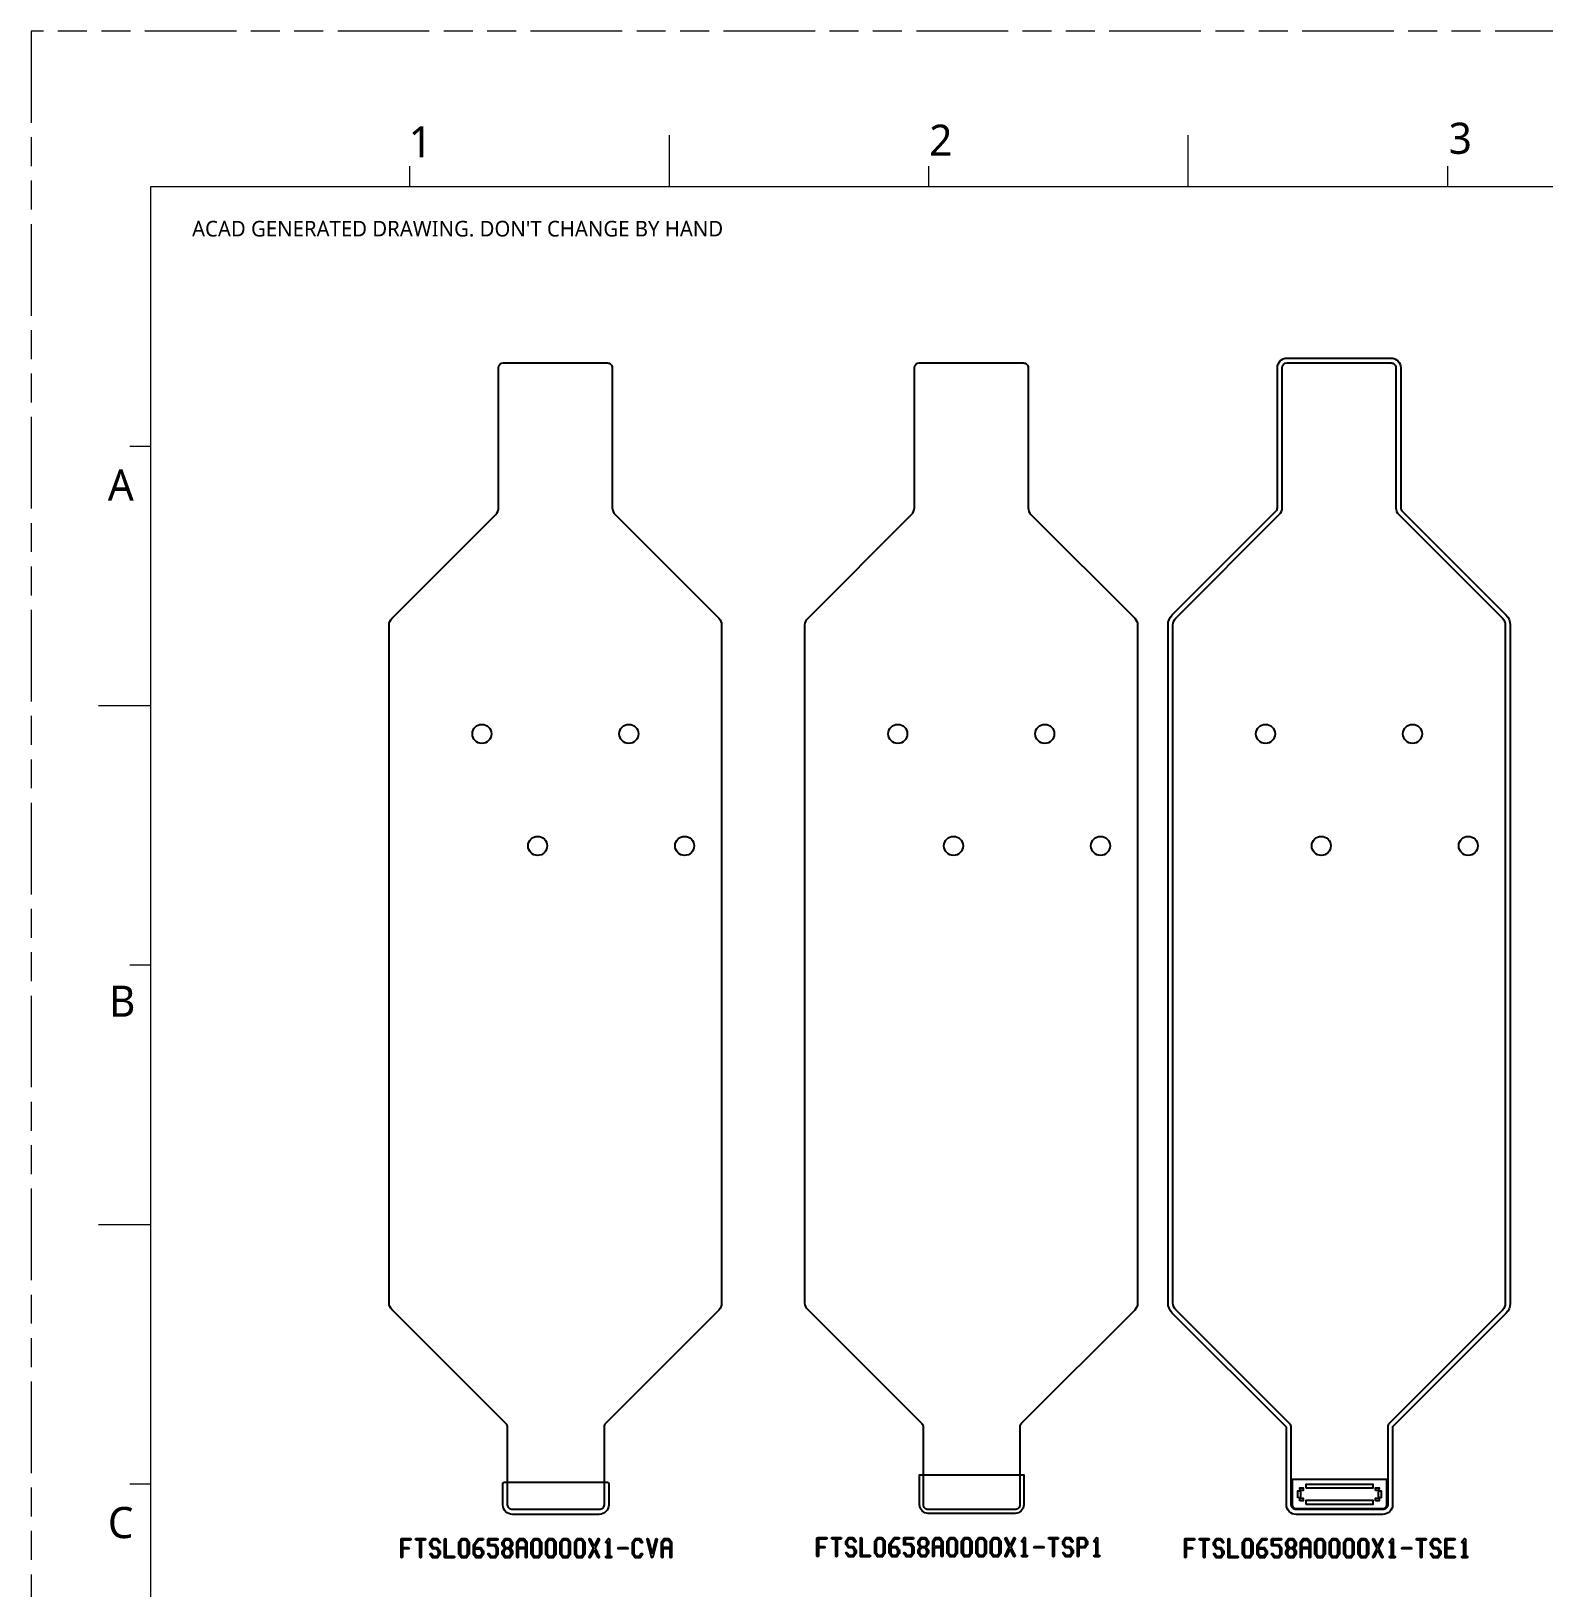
# Model space of a CAD drawing. Extents: x 4328 to 4769, y 264 to 576.
# Drawn here: x 4328.2 to 4485.1, y 414.8 to 576.2 of the extents above; entities that cross this region are included whole.
import ezdxf

# ---------------------------------------------------------------- set-up
doc = ezdxf.new("R2010")
doc.units = 0
doc.linetypes.add('PHANTOM', pattern=[29.5, 9.5, -1.5, 3, -1.5, 3, -1.5, 9.5])
doc.layers.get('0').update_dxf_attribs({"lineweight": 5})
doc.layers.add('0PAPERF', color=2, linetype='PHANTOM', lineweight=5, plot=False)
doc.layers.add('DIM', color=3, linetype='Continuous', lineweight=5)
doc.layers.add('尺寸線', color=3, linetype='Continuous', lineweight=5)
for name, color, linetype in [('gbr-dxf_layer0', 7, 'Continuous'), ('gbr-outline-dxf_layer1', 2, 'Continuous'), ('鵬鼎', 5, 'Continuous')]:
    doc.layers.add(name, color=color, linetype=linetype)
doc.styles.get("Standard").update_dxf_attribs({"font": 'txt.shx'})

msp = doc.modelspace()

# ---------------------------------------------------------------- linework, layer by layer
for p, q in [((4394.39, 560.01), (4394.39, 565.39)), ((4448.19, 560.01), (4448.19, 565.39)), ((4367.49, 560.01), (4367.49, 562.17)), ((4421.29, 560.01), (4421.29, 562.17)), ((4475.09, 560.01), (4475.09, 562.17)), ((4340.59, 560.01), (4340.59, 272.71)), ((4755.94, 560.01), (4340.59, 560.01)), ((4340.59, 533.11), (4338.44, 533.11)), ((4340.59, 506.21), (4335.21, 506.21)), ((4340.59, 479.31), (4338.44, 479.31)), ((4340.59, 452.41), (4335.21, 452.41)), ((4340.59, 425.51), (4338.44, 425.51))]:
    msp.add_line(p, q)
at = {"layer": '0PAPERF'}
for p, q in [((4769.5, 576.16), (4328.21, 576.16)), ((4328.21, 576.16), (4328.21, 264.11))]:
    msp.add_line(p, q, dxfattribs=at)
at = {"layer": 'gbr-dxf_layer0'}
for p, q in [((4374.07, 418.27), (4374.07, 418.88)), ((4409.69, 418.06), (4409.69, 418.98)), ((4455.32, 418.27), (4455.32, 418.88))]:
    msp.add_line(p, q, dxfattribs=at)
at = {"layer": 'gbr-dxf_layer0', "linetype": 'Continuous'}
for points in [[(4446.09, 444.32), (4446.09, 514.58, -0.198848), (4446.52, 515.64), (4457.28, 526.39, 0.198921), (4457.43, 526.75), (4457.43, 541.26, -0.414066), (4458.43, 542.26), (4469.22, 542.26, -0.414217), (4470.22, 541.26), (4470.22, 526.75, 0.198919), (4470.37, 526.39), (4481.12, 515.64, -0.198915), (4481.56, 514.58), (4481.56, 444.28, -0.198915), (4481.12, 443.22), (4469.37, 431.47), (4469.37, 423.38, -0.413714), (4468.37, 422.38), (4459.37, 422.38, -0.414216), (4458.37, 423.38), (4458.37, 431.42), (4446.52, 443.26, -0.198916)], [(4420.33, 423.38), (4420.33, 426.49), (4431.14, 426.49), (4431.14, 423.38, -0.413595), (4430.23, 422.48), (4421.23, 422.48, -0.414214)], [(4377.12, 423.36), (4377.12, 425.53, -0.414223), (4377.32, 425.73), (4387.91, 425.73, -0.414227), (4388.11, 425.53), (4388.11, 423.35, -0.404844), (4387.12, 422.38), (4378.11, 422.38, -0.407541)], [(4458.97, 423.38, 0.414217), (4459.37, 422.98), (4468.37, 422.98, 0.414364), (4468.77, 423.38), (4468.77, 425.99), (4458.97, 425.99)], [(4366.57, 417.96), (4366.57, 419.8, -0.414443), (4366.65, 419.87), (4367.54, 419.87, -1), (4367.54, 419.72), (4366.72, 419.72), (4366.72, 418.95), (4367.32, 418.95, -1), (4367.32, 418.8), (4366.72, 418.8), (4366.72, 417.96, -1)], [(4369.57, 419.19), (4369.57, 419.49, -0.161897), (4369.59, 419.54), (4369.81, 419.84, -0.257177), (4369.87, 419.87), (4370.31, 419.87, -0.246448), (4370.38, 419.84), (4370.6, 419.54, -1), (4370.48, 419.45), (4370.28, 419.72), (4369.91, 419.72), (4369.72, 419.47), (4369.72, 419.21), (4369.91, 418.95), (4370.31, 418.95, -0.251415), (4370.38, 418.92), (4370.6, 418.62, -0.165513), (4370.62, 418.57), (4370.62, 418.27, -0.161897), (4370.6, 418.22), (4370.38, 417.92, -0.239742), (4370.32, 417.88), (4369.87, 417.88, -0.253505), (4369.81, 417.92), (4369.59, 418.22, -1), (4369.71, 418.31), (4369.91, 418.04), (4370.28, 418.04), (4370.46, 418.29), (4370.46, 418.55), (4370.28, 418.8), (4369.87, 418.8, -0.247601), (4369.81, 418.84), (4369.59, 419.14, -0.165513)], [(4371.07, 417.96), (4371.07, 419.8, -1), (4371.22, 419.8), (4371.22, 418.04), (4372.04, 418.04, -1), (4372.04, 417.88), (4371.15, 417.88, -0.421762)], [(4372.57, 418.27), (4372.57, 419.49, -0.161897), (4372.59, 419.54), (4372.81, 419.84, -0.239742), (4372.87, 419.87), (4373.31, 419.87, -0.246448), (4373.38, 419.84), (4373.6, 419.54, -0.170321), (4373.62, 419.49), (4373.62, 418.27, -0.165513), (4373.6, 418.22), (4373.38, 417.92, -0.249655), (4373.31, 417.88), (4372.87, 417.88, -0.247601), (4372.81, 417.92), (4372.59, 418.22, -0.172378)], [(4375.57, 419.18), (4375.57, 419.79, -0.42944), (4375.65, 419.87), (4376.54, 419.87, -1), (4376.54, 419.72), (4375.72, 419.72), (4375.72, 419.26), (4376.32, 419.26, -0.253505), (4376.38, 419.23), (4376.6, 418.93, -0.166637), (4376.62, 418.88), (4376.62, 418.27, -0.165513), (4376.6, 418.22), (4376.38, 417.92, -0.249655), (4376.31, 417.88), (4375.87, 417.88, -0.251415), (4375.81, 417.92), (4375.59, 418.22, -1), (4375.71, 418.31), (4375.91, 418.04), (4376.28, 418.04), (4376.46, 418.29), (4376.46, 418.85), (4376.28, 419.11), (4375.65, 419.11, -0.421762)], [(4377.07, 419.18), (4377.07, 419.49, -0.161897), (4377.09, 419.54), (4377.31, 419.84, -0.240361), (4377.37, 419.87), (4377.82, 419.87, -0.247601), (4377.88, 419.84), (4378.1, 419.54, -0.166637), (4378.12, 419.49), (4378.12, 419.19, -0.165513), (4378.1, 419.14), (4377.91, 418.88), (4378.1, 418.62, -0.172346), (4378.12, 418.57), (4378.12, 418.27, -0.161897), (4378.1, 418.22), (4377.88, 417.92, -0.249655), (4377.81, 417.88), (4377.37, 417.88, -0.240361), (4377.31, 417.92), (4377.09, 418.22, -0.166669), (4377.07, 418.27), (4377.07, 418.57, -0.165513), (4377.09, 418.62), (4377.28, 418.88), (4377.09, 419.14, -0.172378)], [(4380.07, 418.27), (4380.07, 419.49, -0.161897), (4380.09, 419.54), (4380.31, 419.84, -0.257177), (4380.37, 419.87), (4380.81, 419.87, -0.246448), (4380.88, 419.84), (4381.1, 419.54, -0.166637), (4381.12, 419.49), (4381.12, 418.27, -0.165513), (4381.1, 418.22), (4380.88, 417.92, -0.239934), (4380.82, 417.88), (4380.37, 417.88, -0.247601), (4380.31, 417.92), (4380.09, 418.22, -0.165513)], [(4381.57, 418.27), (4381.57, 419.49, -0.161897), (4381.59, 419.54), (4381.81, 419.84, -0.257177), (4381.87, 419.87), (4382.31, 419.87, -0.246448), (4382.38, 419.84), (4382.6, 419.54, -0.166637), (4382.62, 419.49), (4382.62, 418.27, -0.165513), (4382.6, 418.22), (4382.38, 417.92, -0.239934), (4382.32, 417.88), (4381.87, 417.88, -0.247601), (4381.81, 417.92), (4381.59, 418.22, -0.165513)], [(4383.07, 418.27), (4383.07, 419.49, -0.161897), (4383.09, 419.54), (4383.31, 419.84, -0.257177), (4383.37, 419.87), (4383.81, 419.87, -0.246448), (4383.88, 419.84), (4384.1, 419.54, -0.166637), (4384.12, 419.49), (4384.12, 418.27, -0.165513), (4384.1, 418.22), (4383.88, 417.92, -0.239934), (4383.82, 417.88), (4383.37, 417.88, -0.247601), (4383.31, 417.92), (4383.09, 418.22, -0.165513)], [(4384.57, 418.27), (4384.57, 419.49, -0.161897), (4384.59, 419.54), (4384.81, 419.84, -0.257177), (4384.87, 419.87), (4385.31, 419.87, -0.246448), (4385.38, 419.84), (4385.6, 419.54, -0.166637), (4385.62, 419.49), (4385.62, 418.27, -0.165513), (4385.6, 418.22), (4385.38, 417.92, -0.239934), (4385.32, 417.88), (4384.87, 417.88, -0.247601), (4384.81, 417.92), (4384.59, 418.22, -0.165513)], [(4390.57, 418.27), (4390.57, 419.49, -0.170323), (4390.59, 419.54), (4390.81, 419.84, -0.239742), (4390.87, 419.87), (4391.31, 419.87, -0.246448), (4391.38, 419.84), (4391.6, 419.54, -1), (4391.48, 419.45), (4391.28, 419.72), (4390.91, 419.72), (4390.72, 419.47), (4390.72, 418.29), (4390.91, 418.04), (4391.28, 418.04), (4391.48, 418.31, -1), (4391.6, 418.22), (4391.38, 417.92, -0.249655), (4391.31, 417.88), (4390.87, 417.88, -0.247601), (4390.81, 417.92), (4390.59, 418.22, -0.165513)], [(4411.27, 419.82, -1), (4411.27, 419.97), (4412.16, 419.97, -1), (4412.16, 419.82), (4411.79, 419.82), (4411.79, 418.06, -1), (4411.64, 418.06), (4411.64, 419.82)], [(4412.69, 419.28), (4412.69, 419.59, -0.161897), (4412.71, 419.64), (4412.93, 419.94, -0.239742), (4412.99, 419.97), (4413.43, 419.97, -0.246448), (4413.5, 419.94), (4413.72, 419.63, -1), (4413.6, 419.54), (4413.4, 419.82), (4413.03, 419.82), (4412.84, 419.56), (4412.84, 419.31), (4413.03, 419.05), (4413.44, 419.05, -0.247601), (4413.5, 419.02), (4413.72, 418.72, -0.165513), (4413.74, 418.67), (4413.74, 418.37, -0.170323), (4413.72, 418.32), (4413.5, 418.02, -0.239742), (4413.44, 417.98), (4412.99, 417.98, -0.246448), (4412.93, 418.02), (4412.71, 418.32, -1), (4412.83, 418.41), (4413.03, 418.14), (4413.4, 418.14), (4413.58, 418.39), (4413.58, 418.65), (4413.4, 418.9), (4412.99, 418.9, -0.247601), (4412.93, 418.93), (4412.71, 419.24, -0.172378)], [(4414.19, 418.06), (4414.19, 419.9, -1), (4414.34, 419.9), (4414.34, 418.14), (4415.16, 418.14, -1), (4415.16, 417.98), (4414.27, 417.98, -0.421762)], [(4415.69, 418.37), (4415.69, 419.59, -0.161897), (4415.71, 419.64), (4415.93, 419.94, -0.257177), (4415.99, 419.97), (4416.43, 419.97, -0.246448), (4416.5, 419.94), (4416.72, 419.64, -0.166637), (4416.74, 419.59), (4416.74, 418.37, -0.165513), (4416.72, 418.32), (4416.5, 418.02, -0.239934), (4416.44, 417.98), (4415.99, 417.98, -0.247601), (4415.93, 418.02), (4415.71, 418.32, -0.165513)], [(4417.19, 418.37), (4417.19, 419.28, -0.16419), (4417.21, 419.33), (4417.65, 419.94, -0.249655), (4417.72, 419.97), (4418.16, 419.97, -1), (4418.16, 419.82), (4417.75, 419.82), (4417.34, 419.26), (4417.34, 419.05), (4417.94, 419.05, -0.247601), (4418, 419.02), (4418.22, 418.72, -0.165513), (4418.24, 418.67), (4418.24, 418.37, -0.170323), (4418.22, 418.32), (4418, 418.02, -0.239742), (4417.94, 417.98), (4417.49, 417.98, -0.246448), (4417.43, 418.02), (4417.21, 418.32, -0.166669)], [(4418.69, 419.28), (4418.69, 419.9, -0.414541), (4418.77, 419.97), (4419.66, 419.97, -1), (4419.66, 419.82), (4418.84, 419.82), (4418.84, 419.36), (4419.43, 419.36, -0.246448), (4419.5, 419.33), (4419.72, 419.02, -0.166637), (4419.74, 418.98), (4419.74, 418.37, -0.16419), (4419.72, 418.32), (4419.5, 418.02, -0.249655), (4419.43, 417.98), (4418.99, 417.98, -0.247601), (4418.93, 418.02), (4418.71, 418.32, -1), (4418.83, 418.41), (4419.03, 418.14), (4419.4, 418.14), (4419.58, 418.39), (4419.58, 418.95), (4419.4, 419.21), (4418.77, 419.21, -0.421762)], [(4420.19, 418.37), (4420.19, 418.67, -0.16419), (4420.21, 418.72), (4420.4, 418.98), (4420.21, 419.24, -0.165513), (4420.19, 419.29), (4420.19, 419.59, -0.161897), (4420.21, 419.64), (4420.43, 419.94, -0.240361), (4420.49, 419.97), (4420.94, 419.97, -0.247601), (4421, 419.94), (4421.22, 419.64, -0.166637), (4421.24, 419.59), (4421.24, 419.28, -0.16419), (4421.22, 419.24), (4421.03, 418.98), (4421.22, 418.72, -0.165513), (4421.24, 418.67), (4421.24, 418.37, -0.161897), (4421.22, 418.32), (4421, 418.02, -0.249655), (4420.93, 417.98), (4420.49, 417.98, -0.240361), (4420.43, 418.02), (4420.21, 418.32, -0.166669)], [(4423.19, 418.37), (4423.19, 419.59, -0.161897), (4423.21, 419.64), (4423.43, 419.94, -0.239742), (4423.49, 419.97), (4423.93, 419.97, -0.246448), (4424, 419.94), (4424.22, 419.63, -0.170321), (4424.24, 419.59), (4424.24, 418.37, -0.165513), (4424.22, 418.32), (4424, 418.02, -0.249655), (4423.93, 417.98), (4423.49, 417.98, -0.247601), (4423.43, 418.02), (4423.21, 418.32, -0.172378)], [(4424.69, 418.37), (4424.69, 419.59, -0.161897), (4424.71, 419.64), (4424.93, 419.94, -0.239742), (4424.99, 419.97), (4425.43, 419.97, -0.246448), (4425.5, 419.94), (4425.72, 419.63, -0.170321), (4425.74, 419.59), (4425.74, 418.37, -0.165513), (4425.72, 418.32), (4425.5, 418.02, -0.249655), (4425.43, 417.98), (4424.99, 417.98, -0.247601), (4424.93, 418.02), (4424.71, 418.32, -0.172378)], [(4426.19, 418.37), (4426.19, 419.59, -0.161897), (4426.21, 419.64), (4426.43, 419.94, -0.239742), (4426.49, 419.97), (4426.93, 419.97, -0.246448), (4427, 419.94), (4427.22, 419.63, -0.170321), (4427.24, 419.59), (4427.24, 418.37, -0.165513), (4427.22, 418.32), (4427, 418.02, -0.249655), (4426.93, 417.98), (4426.49, 417.98, -0.247601), (4426.43, 418.02), (4426.21, 418.32, -0.172378)], [(4427.69, 418.37), (4427.69, 419.59, -0.161897), (4427.71, 419.64), (4427.93, 419.94, -0.239742), (4427.99, 419.97), (4428.43, 419.97, -0.246448), (4428.5, 419.94), (4428.72, 419.63, -0.170321), (4428.74, 419.59), (4428.74, 418.37, -0.165513), (4428.72, 418.32), (4428.5, 418.02, -0.249655), (4428.43, 417.98), (4427.99, 417.98, -0.247601), (4427.93, 418.02), (4427.71, 418.32, -0.172378)], [(4435.19, 419.29), (4435.19, 419.59, -0.170323), (4435.21, 419.63), (4435.43, 419.94, -0.239742), (4435.49, 419.97), (4435.93, 419.97, -0.246448), (4436, 419.94), (4436.22, 419.63, -1), (4436.1, 419.54), (4435.9, 419.82), (4435.53, 419.82), (4435.34, 419.56), (4435.34, 419.31), (4435.53, 419.05), (4435.94, 419.05, -0.247601), (4436, 419.02), (4436.22, 418.72, -0.172346), (4436.24, 418.67), (4436.24, 418.37, -0.161897), (4436.22, 418.32), (4436, 418.02, -0.239742), (4435.94, 417.98), (4435.49, 417.98, -0.246448), (4435.43, 418.02), (4435.21, 418.32, -1), (4435.33, 418.41), (4435.53, 418.14), (4435.9, 418.14), (4436.08, 418.39), (4436.08, 418.65), (4435.9, 418.9), (4435.49, 418.9, -0.247601), (4435.43, 418.93), (4435.21, 419.24, -0.165513)], [(4436.69, 418.06), (4436.69, 419.89, -0.440777), (4436.77, 419.97), (4437.43, 419.97, -0.246448), (4437.5, 419.94), (4437.72, 419.64, -0.166637), (4437.74, 419.59), (4437.74, 419.29, -0.165513), (4437.72, 419.24), (4437.5, 418.93, -0.239934), (4437.44, 418.9), (4436.84, 418.9), (4436.84, 418.06, -1)], [(4447.82, 417.96), (4447.82, 419.8, -0.414443), (4447.9, 419.87), (4448.79, 419.87, -1), (4448.79, 419.72), (4447.97, 419.72), (4447.97, 418.95), (4448.57, 418.95, -1), (4448.57, 418.8), (4447.97, 418.8), (4447.97, 417.96, -1)], [(4450.82, 419.19), (4450.82, 419.49, -0.161897), (4450.84, 419.54), (4451.06, 419.84, -0.257177), (4451.13, 419.87), (4451.57, 419.87, -0.246448), (4451.63, 419.84), (4451.85, 419.54, -1), (4451.73, 419.45), (4451.53, 419.72), (4451.16, 419.72), (4450.97, 419.47), (4450.97, 419.21), (4451.16, 418.95), (4451.56, 418.95, -0.251415), (4451.63, 418.92), (4451.85, 418.62, -0.165513), (4451.87, 418.57), (4451.87, 418.27, -0.161897), (4451.85, 418.22), (4451.63, 417.92, -0.239742), (4451.57, 417.88), (4451.12, 417.88, -0.253505), (4451.06, 417.92), (4450.84, 418.22, -1), (4450.96, 418.31), (4451.16, 418.04), (4451.53, 418.04), (4451.71, 418.29), (4451.71, 418.55), (4451.53, 418.8), (4451.12, 418.8, -0.247601), (4451.06, 418.84), (4450.84, 419.14, -0.165513)], [(4452.32, 417.96), (4452.32, 419.8, -1), (4452.47, 419.8), (4452.47, 418.04), (4453.29, 418.04, -1), (4453.29, 417.88), (4452.4, 417.88, -0.421762)], [(4453.82, 418.27), (4453.82, 419.49, -0.161897), (4453.84, 419.54), (4454.06, 419.84, -0.239742), (4454.12, 419.87), (4454.57, 419.87, -0.246448), (4454.63, 419.84), (4454.85, 419.54, -0.170321), (4454.87, 419.49), (4454.87, 418.27, -0.165513), (4454.85, 418.22), (4454.63, 417.92, -0.249655), (4454.57, 417.88), (4454.12, 417.88, -0.247601), (4454.06, 417.92), (4453.84, 418.22, -0.172378)], [(4456.82, 419.18), (4456.82, 419.79, -0.42944), (4456.9, 419.87), (4457.79, 419.87, -1), (4457.79, 419.72), (4456.97, 419.72), (4456.97, 419.26), (4457.57, 419.26, -0.253505), (4457.63, 419.23), (4457.85, 418.93, -0.166637), (4457.87, 418.88), (4457.87, 418.27, -0.165513), (4457.85, 418.22), (4457.63, 417.92, -0.249655), (4457.57, 417.88), (4457.13, 417.88, -0.251415), (4457.06, 417.92), (4456.84, 418.22, -1), (4456.96, 418.31), (4457.16, 418.04), (4457.53, 418.04), (4457.71, 418.29), (4457.71, 418.85), (4457.53, 419.11), (4456.9, 419.11, -0.421762)], [(4458.32, 419.18), (4458.32, 419.49, -0.161897), (4458.34, 419.54), (4458.56, 419.84, -0.240361), (4458.62, 419.87), (4459.07, 419.87, -0.247601), (4459.13, 419.84), (4459.35, 419.54, -0.166637), (4459.37, 419.49), (4459.37, 419.19, -0.165513), (4459.35, 419.14), (4459.16, 418.88), (4459.35, 418.62, -0.172346), (4459.37, 418.57), (4459.37, 418.27, -0.161897), (4459.35, 418.22), (4459.13, 417.92, -0.249655), (4459.07, 417.88), (4458.62, 417.88, -0.240361), (4458.56, 417.92), (4458.34, 418.22, -0.166669), (4458.32, 418.27), (4458.32, 418.57, -0.165513), (4458.34, 418.62), (4458.53, 418.88), (4458.34, 419.14, -0.172378)], [(4461.32, 418.27), (4461.32, 419.49, -0.161897), (4461.34, 419.54), (4461.56, 419.84, -0.257177), (4461.63, 419.87), (4462.07, 419.87, -0.246448), (4462.13, 419.84), (4462.35, 419.54, -0.166637), (4462.37, 419.49), (4462.37, 418.27, -0.165513), (4462.35, 418.22), (4462.13, 417.92, -0.239934), (4462.07, 417.88), (4461.62, 417.88, -0.247601), (4461.56, 417.92), (4461.34, 418.22, -0.165513)], [(4462.82, 418.27), (4462.82, 419.49, -0.161897), (4462.84, 419.54), (4463.06, 419.84, -0.257177), (4463.13, 419.87), (4463.57, 419.87, -0.246448), (4463.63, 419.84), (4463.85, 419.54, -0.166637), (4463.87, 419.49), (4463.87, 418.27, -0.165513), (4463.85, 418.22), (4463.63, 417.92, -0.239934), (4463.57, 417.88), (4463.12, 417.88, -0.247601), (4463.06, 417.92), (4462.84, 418.22, -0.165513)], [(4464.32, 418.27), (4464.32, 419.49, -0.161897), (4464.34, 419.54), (4464.56, 419.84, -0.257177), (4464.63, 419.87), (4465.07, 419.87, -0.246448), (4465.13, 419.84), (4465.35, 419.54, -0.166637), (4465.37, 419.49), (4465.37, 418.27, -0.165513), (4465.35, 418.22), (4465.13, 417.92, -0.239934), (4465.07, 417.88), (4464.62, 417.88, -0.247601), (4464.56, 417.92), (4464.34, 418.22, -0.165513)], [(4465.82, 418.27), (4465.82, 419.49, -0.161897), (4465.84, 419.54), (4466.06, 419.84, -0.257177), (4466.13, 419.87), (4466.57, 419.87, -0.246448), (4466.63, 419.84), (4466.85, 419.54, -0.166637), (4466.87, 419.49), (4466.87, 418.27, -0.165513), (4466.85, 418.22), (4466.63, 417.92, -0.239934), (4466.57, 417.88), (4466.12, 417.88, -0.247601), (4466.06, 417.92), (4465.84, 418.22, -0.165513)], [(4473.32, 419.19), (4473.32, 419.49, -0.161897), (4473.34, 419.54), (4473.56, 419.84, -0.239742), (4473.62, 419.87), (4474.07, 419.87, -0.253505), (4474.13, 419.84), (4474.35, 419.54, -1), (4474.23, 419.45), (4474.03, 419.72), (4473.66, 419.72), (4473.47, 419.47), (4473.47, 419.21), (4473.66, 418.95), (4474.07, 418.95, -0.247601), (4474.13, 418.92), (4474.35, 418.62, -0.165513), (4474.37, 418.57), (4474.37, 418.27, -0.161897), (4474.35, 418.22), (4474.13, 417.92, -0.257177), (4474.06, 417.88), (4473.62, 417.88, -0.246448), (4473.56, 417.92), (4473.34, 418.22, -1), (4473.46, 418.31), (4473.66, 418.04), (4474.03, 418.04), (4474.21, 418.29), (4474.21, 418.55), (4474.03, 418.8), (4473.63, 418.8, -0.251415), (4473.56, 418.83), (4473.34, 419.14, -0.165513)], [(4474.82, 417.96), (4474.82, 419.8, -0.414356), (4474.9, 419.87), (4475.79, 419.87, -1), (4475.79, 419.72), (4474.97, 419.72), (4474.97, 418.95), (4475.57, 418.95, -1), (4475.57, 418.8), (4474.97, 418.8), (4474.97, 418.04), (4475.79, 418.04, -1), (4475.79, 417.88), (4474.9, 417.88, -0.424887)], [(4389.15, 418.8, -1), (4389.15, 418.95), (4390.04, 418.95, -1), (4390.04, 418.8)], [(4432.27, 418.9, -1), (4432.27, 419.05), (4433.16, 419.05, -1), (4433.16, 418.9)], [(4470.4, 418.8, -1), (4470.4, 418.95), (4471.29, 418.95, -1), (4471.29, 418.8)]]:
    msp.add_lwpolyline(points, format="xyb", close=True, dxfattribs=at)
for points in [[(4459.55, 424.11), (4459.55, 424.83), (4459.73, 424.83), (4459.83, 424.73), (4459.83, 424.21), (4459.73, 424.11)], [(4459.76, 424.98), (4459.76, 425.15), (4460.11, 425.15), (4460.11, 424.87), (4459.86, 424.87)], [(4460.4, 425.09), (4460.4, 425.53), (4467.33, 425.53), (4467.33, 425.09)], [(4467.62, 424.87), (4467.62, 425.15), (4467.97, 425.15), (4467.97, 424.98), (4467.87, 424.87)], [(4467.9, 424.21), (4467.9, 424.73), (4468, 424.83), (4468.18, 424.83), (4468.18, 424.11), (4468, 424.11)], [(4459.76, 423.78), (4459.76, 423.96), (4459.86, 424.06), (4460.11, 424.06), (4460.11, 423.78)], [(4460.4, 423.41), (4460.4, 423.85), (4467.33, 423.85), (4467.33, 423.41)], [(4467.62, 423.78), (4467.62, 424.06), (4467.87, 424.06), (4467.97, 423.96), (4467.97, 423.78)], [(4372.72, 418.29), (4372.91, 418.04), (4373.28, 418.04), (4373.46, 418.29), (4373.46, 419.47), (4373.28, 419.72), (4372.91, 419.72), (4372.72, 419.47)], [(4377.22, 419.21), (4377.41, 418.95), (4377.78, 418.95), (4377.96, 419.21), (4377.96, 419.47), (4377.78, 419.72), (4377.41, 419.72), (4377.22, 419.47)], [(4378.72, 418.95), (4378.72, 419.47), (4378.91, 419.72), (4379.28, 419.72), (4379.46, 419.47), (4379.46, 418.95)], [(4380.22, 418.29), (4380.41, 418.04), (4380.78, 418.04), (4380.96, 418.29), (4380.96, 419.47), (4380.78, 419.72), (4380.41, 419.72), (4380.22, 419.47)], [(4381.72, 418.29), (4381.91, 418.04), (4382.28, 418.04), (4382.46, 418.29), (4382.46, 419.47), (4382.28, 419.72), (4381.91, 419.72), (4381.72, 419.47)], [(4383.22, 418.29), (4383.41, 418.04), (4383.78, 418.04), (4383.96, 418.29), (4383.96, 419.47), (4383.78, 419.72), (4383.41, 419.72), (4383.22, 419.47)], [(4384.72, 418.29), (4384.91, 418.04), (4385.28, 418.04), (4385.46, 418.29), (4385.46, 419.47), (4385.28, 419.72), (4384.91, 419.72), (4384.72, 419.47)], [(4393.72, 418.95), (4393.72, 419.47), (4393.91, 419.72), (4394.28, 419.72), (4394.46, 419.47), (4394.46, 418.95)], [(4415.84, 418.39), (4416.03, 418.14), (4416.4, 418.14), (4416.58, 418.39), (4416.58, 419.56), (4416.4, 419.82), (4416.03, 419.82), (4415.84, 419.56)], [(4420.34, 419.31), (4420.53, 419.05), (4420.9, 419.05), (4421.08, 419.31), (4421.08, 419.56), (4420.9, 419.82), (4420.53, 419.82), (4420.34, 419.56)], [(4421.84, 419.05), (4421.84, 419.56), (4422.03, 419.82), (4422.4, 419.82), (4422.58, 419.56), (4422.58, 419.05)], [(4423.34, 418.39), (4423.53, 418.14), (4423.9, 418.14), (4424.08, 418.39), (4424.08, 419.56), (4423.9, 419.82), (4423.53, 419.82), (4423.34, 419.56)], [(4424.84, 418.39), (4425.03, 418.14), (4425.4, 418.14), (4425.58, 418.39), (4425.58, 419.56), (4425.4, 419.82), (4425.03, 419.82), (4424.84, 419.56)], [(4426.34, 418.39), (4426.53, 418.14), (4426.9, 418.14), (4427.08, 418.39), (4427.08, 419.56), (4426.9, 419.82), (4426.53, 419.82), (4426.34, 419.56)], [(4427.84, 418.39), (4428.03, 418.14), (4428.4, 418.14), (4428.58, 418.39), (4428.58, 419.56), (4428.4, 419.82), (4428.03, 419.82), (4427.84, 419.56)], [(4436.84, 419.05), (4437.4, 419.05), (4437.58, 419.31), (4437.58, 419.56), (4437.4, 419.82), (4436.84, 419.82)], [(4453.97, 418.29), (4454.16, 418.04), (4454.53, 418.04), (4454.71, 418.29), (4454.71, 419.47), (4454.53, 419.72), (4454.16, 419.72), (4453.97, 419.47)], [(4458.47, 419.21), (4458.66, 418.95), (4459.03, 418.95), (4459.21, 419.21), (4459.21, 419.47), (4459.03, 419.72), (4458.66, 419.72), (4458.47, 419.47)], [(4459.97, 418.95), (4459.97, 419.47), (4460.16, 419.72), (4460.53, 419.72), (4460.71, 419.47), (4460.71, 418.95)], [(4461.47, 418.29), (4461.66, 418.04), (4462.03, 418.04), (4462.21, 418.29), (4462.21, 419.47), (4462.03, 419.72), (4461.66, 419.72), (4461.47, 419.47)], [(4462.97, 418.29), (4463.16, 418.04), (4463.53, 418.04), (4463.71, 418.29), (4463.71, 419.47), (4463.53, 419.72), (4463.16, 419.72), (4462.97, 419.47)], [(4464.47, 418.29), (4464.66, 418.04), (4465.03, 418.04), (4465.21, 418.29), (4465.21, 419.47), (4465.03, 419.72), (4464.66, 419.72), (4464.47, 419.47)], [(4465.97, 418.29), (4466.16, 418.04), (4466.53, 418.04), (4466.71, 418.29), (4466.71, 419.47), (4466.53, 419.72), (4466.16, 419.72), (4465.97, 419.47)], [(4374.22, 418.29), (4374.22, 418.8), (4374.78, 418.8), (4374.96, 418.55), (4374.96, 418.29), (4374.78, 418.04), (4374.41, 418.04)], [(4377.22, 418.29), (4377.41, 418.04), (4377.78, 418.04), (4377.96, 418.29), (4377.96, 418.55), (4377.78, 418.8), (4377.41, 418.8), (4377.22, 418.55)], [(4417.34, 418.39), (4417.53, 418.14), (4417.9, 418.14), (4418.08, 418.39), (4418.08, 418.65), (4417.9, 418.9), (4417.34, 418.9)], [(4420.34, 418.39), (4420.53, 418.14), (4420.9, 418.14), (4421.08, 418.39), (4421.08, 418.65), (4420.9, 418.9), (4420.53, 418.9), (4420.34, 418.65)], [(4455.47, 418.29), (4455.47, 418.8), (4456.03, 418.8), (4456.21, 418.55), (4456.21, 418.29), (4456.03, 418.04), (4455.66, 418.04)], [(4458.47, 418.29), (4458.66, 418.04), (4459.03, 418.04), (4459.21, 418.29), (4459.21, 418.55), (4459.03, 418.8), (4458.66, 418.8), (4458.47, 418.55)]]:
    msp.add_lwpolyline(points, close=True, dxfattribs=at)
for points in [[(4368.15, 419.72, -1), (4368.15, 419.87), (4368.59, 419.87)], [(4368.6, 419.87), (4369.04, 419.87, -1), (4369.04, 419.72), (4368.67, 419.72), (4368.67, 417.96, -1), (4368.52, 417.96), (4368.52, 419.72), (4368.15, 419.72)], [(4374.07, 418.88), (4374.07, 419.18, -0.165513), (4374.09, 419.23), (4374.53, 419.84, -0.039972), (4374.54, 419.85, -0.207833), (4374.6, 419.87), (4375.04, 419.87, -1), (4375.04, 419.72), (4374.63, 419.72), (4374.22, 419.16), (4374.22, 418.95), (4374.81, 418.95, -0.251415), (4374.88, 418.92), (4375.1, 418.62, -0.165513), (4375.12, 418.57), (4375.12, 418.27, -0.161897), (4375.1, 418.22), (4374.88, 417.92, -0.041105), (4374.87, 417.91, -0.196911), (4374.82, 417.88), (4374.37, 417.88, -0.253505), (4374.31, 417.92), (4374.09, 418.22, -0.166669), (4374.07, 418.27)], [(4378.57, 417.96), (4378.57, 419.49, -0.161897), (4378.59, 419.54), (4378.81, 419.84, -0.041105), (4378.82, 419.85, -0.196911), (4378.87, 419.87), (4379.31, 419.87, -0.246448), (4379.38, 419.84), (4379.6, 419.54, -0.170321), (4379.62, 419.49), (4379.62, 418.88)], [(4386.08, 419.76, -1), (4386.22, 419.83), (4386.59, 419.05)], [(4386.59, 418.7), (4386.22, 417.93, -1), (4386.08, 417.99), (4386.51, 418.88), (4386.08, 419.76)], [(4386.59, 419.05), (4386.97, 419.83, -1), (4387.11, 419.76), (4386.68, 418.88), (4387.11, 417.99, -1), (4386.97, 417.93), (4386.59, 418.7)], [(4387.81, 419.54), (4388.03, 419.84, -0.041105), (4388.04, 419.85, -0.665353), (4388.17, 419.8), (4388.17, 418.04), (4388.32, 418.04, -1), (4388.32, 417.88), (4388.1, 417.88)], [(4392.07, 419.78, -1), (4392.22, 419.81), (4392.59, 418.28)], [(4392.59, 418.28), (4392.97, 419.81, -1), (4393.11, 419.78), (4392.67, 417.95, -0.821837), (4392.52, 417.95), (4392.07, 419.78)], [(4393.57, 417.96), (4393.57, 419.49, -0.161897), (4393.59, 419.54), (4393.81, 419.84, -0.041105), (4393.82, 419.85, -0.196911), (4393.87, 419.87), (4394.32, 419.87, -0.253505), (4394.38, 419.84), (4394.6, 419.54, -0.166669), (4394.62, 419.49), (4394.62, 418.88)], [(4409.69, 418.98), (4409.69, 419.89, -0.208517), (4409.71, 419.95, -0.208501), (4409.77, 419.97), (4410.66, 419.97, -1), (4410.66, 419.82), (4409.84, 419.82), (4409.84, 419.05), (4410.44, 419.05, -1), (4410.44, 418.9), (4409.84, 418.9), (4409.84, 418.06, -1), (4409.69, 418.06)], [(4421.69, 418.06), (4421.69, 419.59, -0.161897), (4421.71, 419.64), (4421.93, 419.94, -0.043659), (4421.94, 419.95, -0.211421), (4421.99, 419.97), (4422.43, 419.97, -0.246448), (4422.5, 419.94), (4422.72, 419.64, -0.166669), (4422.74, 419.59), (4422.74, 418.98)], [(4429.2, 419.86, -1), (4429.34, 419.93), (4429.71, 419.15)], [(4429.71, 418.8), (4429.34, 418.03, -1), (4429.2, 418.09), (4429.63, 418.98), (4429.2, 419.86)], [(4429.71, 419.15), (4430.09, 419.93, -1), (4430.23, 419.86), (4429.8, 418.98), (4430.23, 418.09, -1), (4430.09, 418.03), (4429.71, 418.8)], [(4430.93, 419.63), (4431.15, 419.94, -0.725878), (4431.29, 419.9), (4431.29, 418.14), (4431.44, 418.14, -1), (4431.44, 417.98), (4430.99, 417.98, -1), (4430.99, 418.14), (4431.14, 418.14), (4431.14, 419.66)], [(4431.14, 419.66), (4431.05, 419.54, -1), (4430.93, 419.63)], [(4433.77, 419.82, -1), (4433.77, 419.97), (4434.21, 419.97)], [(4434.22, 419.97), (4434.66, 419.97, -1), (4434.66, 419.82), (4434.29, 419.82), (4434.29, 418.06, -1), (4434.14, 418.06), (4434.14, 419.82), (4433.77, 419.82)], [(4438.71, 417.98), (4438.49, 417.98, -1), (4438.49, 418.14), (4438.64, 418.14), (4438.64, 419.66)], [(4438.64, 419.66), (4438.55, 419.54, -1), (4438.43, 419.63)], [(4438.43, 419.63), (4438.65, 419.94, -0.041105), (4438.66, 419.95, -0.665353), (4438.79, 419.9), (4438.79, 418.14), (4438.94, 418.14, -1), (4438.94, 417.98), (4438.72, 417.98)], [(4449.4, 419.72, -1), (4449.4, 419.87), (4449.84, 419.87)], [(4449.85, 419.87), (4450.29, 419.87, -1), (4450.29, 419.72), (4449.92, 419.72), (4449.92, 417.96, -1), (4449.77, 417.96), (4449.77, 419.72), (4449.4, 419.72)], [(4455.32, 418.88), (4455.32, 419.18, -0.165513), (4455.34, 419.23), (4455.78, 419.84, -0.039972), (4455.79, 419.85, -0.207833), (4455.85, 419.87), (4456.29, 419.87, -1), (4456.29, 419.72), (4455.88, 419.72), (4455.47, 419.16), (4455.47, 418.95), (4456.06, 418.95, -0.251415), (4456.13, 418.92), (4456.35, 418.62, -0.165513), (4456.37, 418.57), (4456.37, 418.27, -0.161897), (4456.35, 418.22), (4456.13, 417.92, -0.041105), (4456.12, 417.91, -0.196911), (4456.07, 417.88), (4455.62, 417.88, -0.253505), (4455.56, 417.92), (4455.34, 418.22, -0.166669), (4455.32, 418.27)], [(4459.82, 417.96), (4459.82, 419.49, -0.161897), (4459.84, 419.54), (4460.06, 419.84, -0.041105), (4460.07, 419.85, -0.196911), (4460.12, 419.87), (4460.57, 419.87, -0.246448), (4460.63, 419.84), (4460.85, 419.54, -0.170321), (4460.87, 419.49), (4460.87, 418.88)], [(4467.33, 419.76, -1), (4467.47, 419.83), (4467.84, 419.05)], [(4467.84, 418.7), (4467.47, 417.93, -1), (4467.33, 417.99), (4467.76, 418.88), (4467.33, 419.76)], [(4467.84, 419.05), (4468.22, 419.83, -1), (4468.36, 419.76), (4467.93, 418.88), (4468.36, 417.99, -1), (4468.22, 417.93), (4467.84, 418.7)], [(4469.06, 419.54), (4469.28, 419.84, -0.041105), (4469.29, 419.85, -0.665353), (4469.42, 419.8), (4469.42, 418.04), (4469.57, 418.04, -1), (4469.57, 417.88), (4469.35, 417.88)], [(4471.9, 419.72, -1), (4471.9, 419.87), (4472.34, 419.87)], [(4472.35, 419.87), (4472.79, 419.87, -1), (4472.79, 419.72), (4472.42, 419.72), (4472.42, 417.96, -1), (4472.27, 417.96), (4472.27, 419.72), (4471.9, 419.72)], [(4476.56, 419.54), (4476.78, 419.84, -0.041105), (4476.79, 419.85, -0.665353), (4476.92, 419.8), (4476.92, 418.04), (4477.07, 418.04, -1), (4477.07, 417.88), (4476.85, 417.88)], [(4379.62, 418.88), (4379.62, 417.96, -1), (4379.46, 417.96), (4379.46, 418.8), (4378.72, 418.8), (4378.72, 417.96, -1), (4378.57, 417.96)], [(4388.09, 417.88), (4387.87, 417.88, -1), (4387.87, 418.04), (4388.02, 418.04), (4388.02, 419.56)], [(4388.02, 419.56), (4387.93, 419.45, -1), (4387.81, 419.54)], [(4394.62, 418.88), (4394.62, 417.96, -1), (4394.46, 417.96), (4394.46, 418.8), (4393.72, 418.8), (4393.72, 417.96, -1), (4393.57, 417.96)], [(4422.74, 418.98), (4422.74, 418.06, -1), (4422.58, 418.06), (4422.58, 418.9), (4421.84, 418.9), (4421.84, 418.06, -1), (4421.69, 418.06)], [(4460.87, 418.88), (4460.87, 417.96, -1), (4460.71, 417.96), (4460.71, 418.8), (4459.97, 418.8), (4459.97, 417.96, -1), (4459.82, 417.96)], [(4469.34, 417.88), (4469.12, 417.88, -1), (4469.12, 418.04), (4469.27, 418.04), (4469.27, 419.56)], [(4469.27, 419.56), (4469.18, 419.45, -1), (4469.06, 419.54)], [(4476.84, 417.88), (4476.62, 417.88, -1), (4476.62, 418.04), (4476.77, 418.04), (4476.77, 419.56)], [(4476.77, 419.56), (4476.68, 419.45, -1), (4476.56, 419.54)]]:
    msp.add_lwpolyline(points, format="xyb", dxfattribs=at)
at = {"layer": 'gbr-outline-dxf_layer1', "linetype": 'Continuous'}
for points in [[(4365.33, 444.32), (4365.33, 514.58, -0.198849), (4365.63, 515.28), (4376.38, 526.04, 0.198916), (4376.68, 526.75), (4376.68, 541.26, -0.414068), (4377.18, 541.76), (4387.97, 541.76, -0.414218), (4388.47, 541.26), (4388.47, 526.75, 0.198916), (4388.76, 526.04), (4399.52, 515.29, -0.198916), (4399.81, 514.58), (4399.81, 444.28, -0.198917), (4399.52, 443.57), (4387.76, 431.82, 0.198625), (4387.62, 431.47), (4387.62, 423.38, -0.414366), (4387.12, 422.88), (4378.12, 422.88, -0.414217), (4377.62, 423.38), (4377.62, 431.42, 0.198853), (4377.47, 431.77), (4365.63, 443.61, -0.198917)], [(4408.45, 444.32), (4408.45, 514.58, -0.198849), (4408.75, 515.28), (4419.5, 526.04, 0.198916), (4419.79, 526.75), (4419.79, 541.26, -0.414068), (4420.3, 541.76), (4431.09, 541.76, -0.414218), (4431.59, 541.26), (4431.59, 526.75, 0.198916), (4431.88, 526.04), (4442.64, 515.29, -0.198916), (4442.93, 514.58), (4442.93, 444.28, -0.198917), (4442.64, 443.57), (4430.88, 431.82, 0.198625), (4430.73, 431.47), (4430.73, 423.38, -0.414366), (4430.23, 422.88), (4421.23, 422.88, -0.414217), (4420.73, 423.38), (4420.73, 431.42, 0.198853), (4420.59, 431.77), (4408.75, 443.61, -0.198917)], [(4446.59, 444.32), (4446.59, 514.58, -0.198849), (4446.88, 515.28), (4457.63, 526.04, 0.198916), (4457.93, 526.75), (4457.93, 541.26, -0.414068), (4458.43, 541.76), (4469.22, 541.76, -0.414218), (4469.72, 541.26), (4469.72, 526.75, 0.198916), (4470.01, 526.04), (4480.77, 515.29, -0.198916), (4481.06, 514.58), (4481.06, 444.28, -0.198917), (4480.77, 443.57), (4469.01, 431.82, 0.198625), (4468.87, 431.47), (4468.87, 423.38, -0.414366), (4468.37, 422.88), (4459.37, 422.88, -0.414217), (4458.87, 423.38), (4458.87, 431.42, 0.198853), (4458.72, 431.77), (4446.88, 443.61, -0.198917)]]:
    msp.add_lwpolyline(points, format="xyb", close=True, dxfattribs=at)
at = {"layer": 'gbr-outline-dxf_layer1'}
for centre in [(4374.95, 503.3), (4390.19, 503.3), (4418.07, 503.3), (4433.31, 503.3), (4456.2, 503.3), (4471.44, 503.3), (4380.73, 491.69), (4395.97, 491.69), (4423.85, 491.69), (4439.09, 491.69), (4461.98, 491.69), (4477.22, 491.69)]:
    msp.add_circle(centre, 0.99, dxfattribs=at)

# ---------------------------------------------------------------- texts
at = {"layer": 'DIM', "color": 0, "char_height": 3.2281, "width": 1.9654, "attachment_point": 1}
for s, insert in [('{\\fMicrosoft JhengHei|b0|i0|c136|p0;2}', (4421.33, 566.47)), ('{\\fMicrosoft JhengHei|b0|i0|c136|p0;3}', (4475.19, 566.67)), ('{\\fMicrosoft JhengHei|b0|i0|c136|p0;1}', (4367.37, 566.3))]:
    msp.add_mtext(s, dxfattribs=dict(at, insert=insert))
at = {"layer": '尺寸線', "linetype": 'Continuous', "insert": (4344.9, 556.49), "char_height": 1.619, "width": 58.5477, "attachment_point": 1}
msp.add_mtext("{\\fMicrosoft JhengHei|b0|i0|c136|p0;ACAD GENERATED DRAWING. DON'T CHANGE BY HAND}", dxfattribs=at)
at = {"layer": '鵬鼎', "color": 0, "char_height": 3.2281, "width": 6.089, "attachment_point": 1}
for s, insert in [('{\\fMicrosoft JhengHei|b0|i0|c136|p0;A}', (4336.17, 530.72)), ('{\\fMicrosoft JhengHei|b0|i0|c136|p0;B}', (4336.29, 477.21)), ('{\\fMicrosoft JhengHei|b0|i0|c136|p0;C}', (4336.17, 423.15))]:
    msp.add_mtext(s, dxfattribs=dict(at, insert=insert))

doc.saveas('drawing.dxf')
